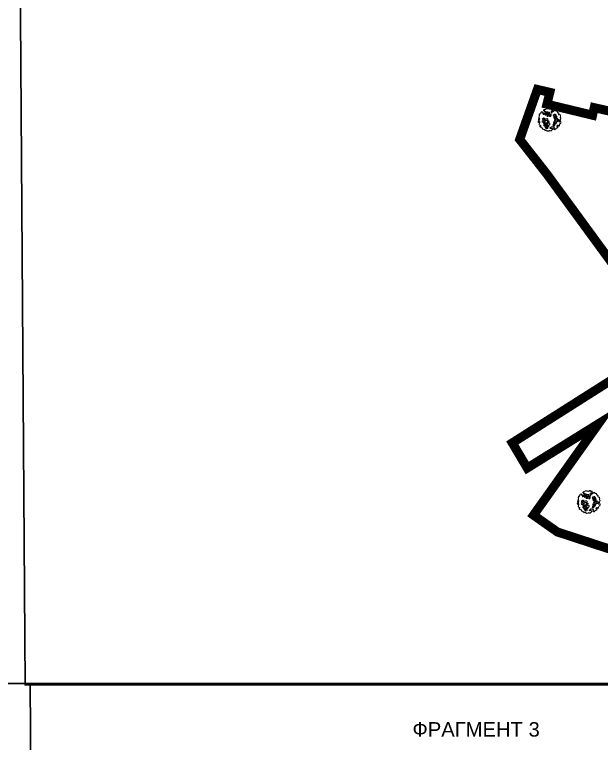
# Model space of a CAD drawing. Header units: metres. Extents: x 180 to 3220, y 13789 to 15035.
# Drawn here: x 650.2 to 715.1, y 14638.6 to 14719.2 of the extents above; entities that cross this region are included whole.
import ezdxf

# ---------------------------------------------------------------- set-up
doc = ezdxf.new("R2010")
doc.units = ezdxf.units.M
doc.header["$MEASUREMENT"] = 0
doc.linetypes.add('482 Границы районов', pattern=[5, 3, -1, 0, -1])
for name, color, linetype in [('!!!_Условные обозначения на ЛИСТ', 7, 'Continuous'), ('0 Участки плана', 170, 'Continuous'), ('04 Дендроплан (существующие растения)', 7, 'Continuous')]:
    doc.layers.add(name, color=color, linetype=linetype)
doc.styles.get("Standard").update_dxf_attribs({"font": 'arial.ttf'})

# ---------------------------------------------------------------- blocks, each defined once
blk = doc.blocks.new('Лиственное дерево существующее')
at = {"color": 114, "lineweight": 0}
for p, q in [((-0.8, 1.37), (-0.86, 1.46)), ((-0.75, 1.27), (-0.8, 1.37)), ((-0.78, 1.33), (-0.67, 1.48)), ((-0.4, 1.17), (-0.55, 1.31)), ((-0.43, 1.28), (-0.41, 1.39)), ((-0.33, 1.16), (-0.28, 1.33)), ((-0.1, 1.19), (-0.11, 1.32)), ((-1.08, 0.09), (-1.29, 0.08)), ((-1.28, 1.29), (-1.12, 1.25)), ((-0.98, 0.1), (-1.15, 0.24)), ((-0.83, 1.12), (-1.14, 0.99)), ((-1.12, 1.25), (-0.94, 1.19)), ((-0.97, 0.09), (-1.08, 0.09)), ((-0.89, 0.02), (-0.98, 0.1)), ((-0.94, 1.19), (-0.76, 1.08)), ((-0.77, -0.07), (-0.89, 0.02)), ((-0.76, 1.08), (-0.54, 0.92)), ((-0.64, 1.08), (-0.75, 1.27)), ((-0.54, 0.92), (-0.64, 1.08)), ((-0.62, 1.25), (-0.56, 1.15)), ((-0.56, 1.15), (-0.46, 1.03)), ((-0.46, 1.03), (-0.31, 0.87)), ((-0.42, 1.18), (-0.43, 1.28)), ((-0.33, 1.1), (-0.4, 1.17)), ((-0.34, 1.01), (-0.33, 1.16)), ((-0.31, 0.87), (-0.34, 1.01)), ((-0.28, 0.75), (-0.31, 0.87)), ((-0.27, 0.63), (-0.28, 0.75)), ((-0.27, 0.63), (-0.22, 0.79)), ((-0.22, 0.79), (-0.18, 0.94)), ((-0.18, 1.02), (-0.17, 1.1)), ((-0.18, 0.94), (-0.09, 1.02)), ((-0.18, 0.94), (-0.18, 1.02)), ((-0.17, 1.1), (-0.1, 1.19)), ((0.01, 0.71), (0.08, 0.74)), ((0.06, 0.84), (0.02, 0.95)), ((0.03, 0.55), (0.07, 0.65)), ((0.1, 0.77), (0.06, 0.84)), ((0.07, 0.65), (0.08, 0.74)), ((0.08, 0.74), (0.15, 0.84)), ((0.15, 0.84), (0.15, 1.02)), ((0.75, 0.32), (0.85, 0.37)), ((0.85, 0.37), (1.01, 0.35)), ((0.91, 0.36), (0.95, 0.48)), ((1.09, 0.48), (0.95, 0.48)), ((1.01, 0.68), (0.96, 0.98)), ((0.98, 0.59), (1.01, 0.68)), ((1, 0.74), (1.08, 0.86)), ((1.01, 0.35), (1.1, 0.34)), ((1.04, 0.08), (1.18, 0.08)), ((1.09, 0.48), (1.06, 0.35)), ((1.19, 0.62), (1.09, 0.48)), ((1.1, 0.34), (1.18, 0.34)), ((1.18, 0.08), (1.24, 0.18)), ((1.18, 0.08), (1.34, 0.04)), ((-1.17, -0.37), (-1.31, -0.42)), ((-0.93, -0.27), (-1.17, -0.37)), ((-1.09, -0.15), (-1.15, -0.13)), ((-0.91, -0.18), (-1.09, -0.15)), ((-0.95, -0.49), (-1.08, -0.65)), ((-0.88, -0.56), (-1.08, -0.55)), ((-0.8, -0.88), (-1, -1.07)), ((-0.86, -0.39), (-0.95, -0.49)), ((-0.74, -0.19), (-0.93, -0.27)), ((-0.74, -0.19), (-0.91, -0.18)), ((-0.64, -0.52), (-0.88, -0.56)), ((-0.82, -0.31), (-0.86, -0.39)), ((-0.75, -0.71), (-0.86, -0.72)), ((-0.74, -0.19), (-0.82, -0.31)), ((-0.7, -0.8), (-0.8, -0.88)), ((-0.64, -0.11), (-0.77, -0.07)), ((-0.62, -0.68), (-0.75, -0.71)), ((-0.5, -0.15), (-0.74, -0.19)), ((-0.62, -0.68), (-0.7, -0.8)), ((-0.63, -1.13), (-0.7, -1.17)), ((-0.49, -0.12), (-0.64, -0.11)), ((-0.39, -0.41), (-0.64, -0.52)), ((-0.53, -1.06), (-0.63, -1.13)), ((-0.51, -0.53), (-0.62, -0.68)), ((-0.53, -0.67), (-0.62, -0.68)), ((-0.62, -0.68), (-0.57, -0.81)), ((-0.57, -0.81), (-0.55, -0.92)), ((-0.54, -1.19), (-0.57, -1.3)), ((-0.55, -0.92), (-0.54, -1.06)), ((-0.54, -1.06), (-0.54, -1.19)), ((-0.43, -0.68), (-0.53, -0.67)), ((-0.41, -0.97), (-0.53, -1.06)), ((-0.47, -1.24), (-0.52, -1.37)), ((-0.39, -0.41), (-0.51, -0.53)), ((-0.42, -1.09), (-0.47, -1.24)), ((-0.34, -0.69), (-0.43, -0.68)), ((-0.41, -0.97), (-0.42, -1.09)), ((-0.34, -0.69), (-0.41, -0.97)), ((-0.11, -0.25), (-0.39, -0.41)), ((-0.38, -0.87), (-0.32, -0.99)), ((-0.21, -0.55), (-0.34, -0.69)), ((-0.32, -0.99), (-0.27, -1.11)), ((-0.27, -1.11), (-0.24, -1.23)), ((0.68, -0.7), (0.76, -0.8)), ((0.76, -0.8), (0.84, -0.77)), ((0.76, -0.8), (0.91, -0.99)), ((0.76, -0.8), (0.76, -1.06)), ((0.84, -0.77), (0.93, -0.82)), ((0.87, -0.36), (1.01, -0.41)), ((0.87, -0.62), (0.96, -0.79)), ((0.87, -0.62), (0.99, -0.65)), ((0.95, -0.18), (1.16, -0.18)), ((0.99, -0.65), (1.16, -0.6)), ((1.01, -0.41), (1.25, -0.41)), ((1.01, -0.41), (1.1, -0.51)), ((1.16, -0.18), (1.32, -0.13)), ((1.16, -0.18), (1.27, -0.22)), ((1.27, -0.22), (1.37, -0.29)), ((1.32, -0.13), (1.74, -0.07)), ((1.33, -0.13), (1.37, -0.02)), ((-0.62, -1.4), (-0.69, -1.47)), ((-0.57, -1.3), (-0.62, -1.4)), ((-0.52, -1.37), (-0.56, -1.54))]:
    blk.add_line(p, q, dxfattribs=at)
for points, knots in [([(-1.86, -0.8), (-1.88, -0.76), (-1.75, -0.68), (-1.91, -0.57), (-1.69, -0.52), (-1.79, -0.29), (-1.91, -0.39), (-1.98, -0.55), (-2.06, -0.32), (-2, -0.17), (-1.89, -0.23), (-1.82, -0.16), (-1.83, -0.08), (-1.85, 0.05), (-2.01, -0.09), (-2, 0.05), (-1.94, 0.15), (-1.83, 0.05), (-1.73, 0.14), (-1.79, 0.21), (-1.84, 0.3), (-1.96, 0.22), (-1.95, 0.34), (-1.9, 0.39), (-1.79, 0.46), (-1.91, 0.52), (-1.87, 0.62), (-1.76, 0.66), (-1.86, 0.74), (-1.89, 0.84), (-1.82, 0.9), (-1.66, 0.85), (-1.89, 0.9), (-1.81, 1.03), (-1.68, 1.02), (-1.59, 1.08), (-1.52, 1.17), (-1.61, 1.25), (-1.55, 1.37), (-1.42, 1.37), (-1.27, 1.44), (-1.23, 1.31), (-1.33, 1.25), (-1.26, 1.19), (-1.19, 1.14), (-1.11, 1.2), (-1.04, 1.22), (-0.95, 1.16), (-1.05, 1.11), (-1.12, 1.07), (-1.15, 0.98), (-1.09, 0.91), (-0.99, 0.94), (-0.94, 1.04), (-0.83, 1), (-0.76, 0.96), (-0.76, 0.87), (-0.86, 0.84), (-0.7, 0.78), (-0.61, 0.85), (-0.53, 0.95), (-0.37, 0.9), (-0.43, 0.79), (-0.42, 0.71), (-0.49, 0.65), (-0.42, 0.59), (-0.35, 0.59), (-0.25, 0.61), (-0.23, 0.75), (-0.11, 0.75), (0.05, 0.73), (-0.04, 0.63), (0.02, 0.54), (0.1, 0.56), (0.19, 0.57), (0.17, 0.71), (0.27, 0.8), (0.26, 0.93), (0.18, 1.07), (0.09, 0.95), (0, 0.95), (-0.08, 0.98), (-0.1, 1.07), (-0.03, 1.15), (0.02, 1.29), (-0.11, 1.32), (-0.21, 1.35), (-0.34, 1.3), (-0.43, 1.44), (-0.52, 1.34), (-0.56, 1.29), (-0.62, 1.23), (-0.67, 1.28), (-0.73, 1.34), (-0.66, 1.4), (-0.66, 1.52), (-0.81, 1.47), (-0.97, 1.42), (-0.93, 1.56), (-0.8, 1.69), (-0.97, 1.59), (-1.11, 1.6), (-1.03, 1.72), (-0.97, 1.81), (-0.84, 1.82), (-0.7, 1.82), (-0.63, 2), (-0.44, 1.98), (-0.32, 1.87), (-0.17, 1.99), (-0.04, 1.79), (0.12, 1.93), (0.17, 2.07), (0.33, 2.02), (0.32, 1.88), (0.43, 1.86), (0.5, 1.94), (0.63, 1.85), (0.55, 1.76), (0.61, 1.68), (0.54, 1.58), (0.42, 1.66), (0.38, 1.53), (0.28, 1.6), (0.25, 1.44), (0.26, 1.34), (0.27, 1.07), (0.44, 1.28), (0.45, 1.4), (0.55, 1.49), (0.69, 1.37), (0.71, 1.58), (0.85, 1.6), (0.95, 1.69), (1.08, 1.63), (1.11, 1.48), (1.25, 1.54), (1.36, 1.46), (1.33, 1.32), (1.54, 1.3), (1.4, 1.12), (1.6, 1.26), (1.75, 1.05), (1.5, 0.88), (1.69, 0.88), (1.77, 0.83), (1.88, 0.88), (1.98, 0.69), (1.87, 0.58), (1.95, 0.46), (1.78, 0.39), (1.94, 0.36), (2.03, 0.3), (1.99, 0.15), (1.87, 0.06), (1.94, -0.06), (1.85, -0.16), (1.71, -0.06), (1.57, 0.12), (1.46, -0.01), (1.37, -0.04), (1.31, 0.06), (1.42, 0.08), (1.49, 0.16), (1.39, 0.29), (1.29, 0.15), (1.17, 0.21), (1.16, 0.34), (1.23, 0.41), (1.37, 0.51), (1.15, 0.59), (1.19, 0.75), (1.08, 0.83), (1.07, 0.94), (0.97, 0.99), (0.83, 0.98), (0.76, 0.84), (0.61, 0.9), (0.61, 0.77), (0.71, 0.73), (0.64, 0.54), (0.79, 0.66), (0.88, 0.73), (0.97, 0.64), (1, 0.55), (0.95, 0.45), (0.85, 0.48), (0.76, 0.48), (0.69, 0.37), (0.78, 0.29), (0.85, 0.19), (0.98, 0.28), (1.03, 0.15), (1.05, 0.08), (1.05, -0.06), (0.88, 0.09), (0.8, -0.11), (0.95, -0.14), (0.97, -0.25), (0.92, -0.36), (0.81, -0.37), (0.66, -0.34), (0.72, -0.53), (0.85, -0.46), (0.92, -0.58), (0.83, -0.66), (0.76, -0.69), (0.61, -0.7), (0.72, -0.86), (0.55, -0.94), (0.63, -1.07), (0.74, -1.06), (0.83, -1.06), (0.93, -1), (0.88, -0.87), (0.98, -0.75), (1.12, -0.74), (1.21, -0.59), (1.04, -0.49), (1.26, -0.55), (1.24, -0.39), (1.28, -0.27), (1.41, -0.3), (1.52, -0.24), (1.65, -0.24), (1.76, -0.34), (1.63, -0.45), (1.83, -0.3), (1.94, -0.34), (2.02, -0.43), (1.98, -0.53), (1.96, -0.68), (1.81, -0.72), (1.72, -0.86), (1.77, -1), (1.68, -1.16), (1.58, -1.1), (1.38, -1.11), (1.62, -0.98), (1.44, -0.96), (1.34, -0.98), (1.36, -1.09), (1.22, -1.09), (1.3, -1.19), (1.37, -1.26), (1.45, -1.16), (1.47, -1.33), (1.43, -1.43), (1.32, -1.45), (1.23, -1.41), (1.22, -1.56), (1.11, -1.6), (0.98, -1.6), (0.99, -1.7), (0.95, -1.78), (0.84, -1.77), (0.87, -1.65), (0.75, -1.75), (0.68, -1.64), (0.7, -1.54), (0.78, -1.52), (0.85, -1.46), (0.82, -1.36), (0.74, -1.25), (0.63, -1.29), (0.52, -1.31), (0.45, -1.24), (0.34, -1.22), (0.26, -1.3), (0.25, -1.46), (0.13, -1.34), (0.03, -1.44), (0.12, -1.52), (0.21, -1.57), (0.32, -1.52), (0.4, -1.55), (0.51, -1.59), (0.5, -1.69), (0.51, -1.81), (0.37, -1.79), (0.34, -1.88), (0.3, -1.97), (0.2, -1.96), (0.08, -2.01), (0.01, -1.84), (-0.07, -1.97), (-0.16, -2.04), (-0.28, -1.93), (-0.37, -2.06), (-0.48, -2.01), (-0.52, -1.93), (-0.47, -1.82), (-0.65, -1.84), (-0.74, -1.86), (-0.83, -1.93), (-0.91, -1.85), (-0.79, -1.77), (-0.94, -1.71), (-1.09, -1.79), (-1.04, -1.62), (-1.27, -1.71), (-1.27, -1.55), (-1.37, -1.48), (-1.35, -1.34), (-1.5, -1.27), (-1.62, -1.34), (-1.7, -1.27), (-1.73, -1.19), (-1.69, -1.09), (-1.58, -1.13), (-1.56, -1.01), (-1.65, -0.96), (-1.76, -0.98), (-1.81, -0.9), (-1.88, -0.86), (-1.86, -0.82), (-1.86, -0.8)], [0, 0, 0, 0, 0.144623, 0.231167, 0.368861, 0.533358, 0.626687, 0.740408, 0.935226, 1.031861, 1.128241, 1.198256, 1.294402, 1.368689, 1.507955, 1.574673, 1.679777, 1.79119, 1.883627, 1.959993, 2.039207, 2.131319, 2.201489, 2.277769, 2.379891, 2.45347, 2.54984, 2.629417, 2.713756, 2.836131, 2.877797, 2.974434, 3.098533, 3.174839, 3.310795, 3.448506, 3.489216, 3.62255, 3.689433, 3.833718, 3.988827, 4.05943, 4.152735, 4.217846, 4.281087, 4.383199, 4.466591, 4.525335, 4.60464, 4.706041, 4.777196, 4.850967, 4.941557, 5.035937, 5.13954, 5.219117, 5.28068, 5.339424, 5.435055, 5.564599, 5.681514, 5.792988, 5.892227, 5.976975, 6.036908, 6.095646, 6.173749, 6.252212, 6.380922, 6.484525, 6.602635, 6.692872, 6.777965, 6.844717, 6.928444, 7.02051, 7.167213, 7.282, 7.407383, 7.507264, 7.609206, 7.678412, 7.741177, 7.842553, 7.980652, 8.063007, 8.187574, 8.307662, 8.420868, 8.524456, 8.606097, 8.65359, 8.733663, 8.78115, 8.875736, 8.947733, 9.070923, 9.223371, 9.297752, 9.425798, 9.577891, 9.656402, 9.742281, 9.880076, 10.010368, 10.101704, 10.271449, 10.469408, 10.556507, 10.704089, 10.878467, 11.055291, 11.171089, 11.284149, 11.417731, 11.482645, 11.567427, 11.68373, 11.77169, 11.843492, 11.921933, 12.039354, 12.124248, 12.185085, 12.279334, 12.442083, 12.611011, 12.797738, 12.921046, 13.015017, 13.129765, 13.27535, 13.406716, 13.521304, 13.644281, 13.753137, 13.886642, 13.991763, 14.093139, 14.248215, 14.338926, 14.451134, 14.636917, 14.813923, 14.953979, 15.006047, 15.083831, 15.270441, 15.402543, 15.48891, 15.598301, 15.682028, 15.794092, 15.927518, 16.058446, 16.173604, 16.260996, 16.378012, 16.633999, 16.747204, 16.817387, 16.885538, 16.980265, 17.054418, 17.157369, 17.299589, 17.380857, 17.502298, 17.608515, 17.708493, 17.875073, 18.018008, 18.132164, 18.220812, 18.330672, 18.42764, 18.594846, 18.685597, 18.781631, 18.83834, 18.974753, 19.095535, 19.196942, 19.302834, 19.396624, 19.471771, 19.573189, 19.64865, 19.757506, 19.853667, 19.959896, 20.083661, 20.173311, 20.285247, 20.335982, 20.497146, 20.604648, 20.73546, 20.822811, 20.919446, 21.052361, 21.138111, 21.251311, 21.378508, 21.468801, 21.559641, 21.663684, 21.760796, 21.866457, 22.044178, 22.114637, 22.23047, 22.341438, 22.400666, 22.529106, 22.668332, 22.783263, 22.938439, 23.01956, 23.126312, 23.267144, 23.355432, 23.45979, 23.589203, 23.728577, 23.835857, 23.898351, 24.043906, 24.189962, 24.256212, 24.371649, 24.490581, 24.67199, 24.766696, 24.956099, 25.083087, 25.169948, 25.292933, 25.419422, 25.526836, 25.615518, 25.691414, 25.778638, 25.869312, 25.961297, 26.024928, 26.121298, 26.263466, 26.360434, 26.407027, 26.517617, 26.650303, 26.74818, 26.826653, 26.905094, 26.978885, 27.046871, 27.126191, 27.241376, 27.314599, 27.389769, 27.472839, 27.551312, 27.683547, 27.788448, 27.871841, 27.999501, 28.077604, 28.175679, 28.291585, 28.394565, 28.492933, 28.567087, 28.697918, 28.77954, 28.894137, 28.975271, 29.07451, 29.169691, 29.264917, 29.370694, 29.435998, 29.525045, 29.645134, 29.756428, 29.862319, 29.956635, 30.074745, 30.200153, 30.306664, 30.366297, 30.449133, 30.570729, 30.713328, 30.79014, 30.852634, 30.945669, 31.037541, 31.189615, 31.243213, 31.410359, 31.536232, 31.621622, 31.733558, 31.886269, 32.00739, 32.09115, 32.172123, 32.250875, 32.347965, 32.418568, 32.512539, 32.612542, 32.705135, 32.769699, 32.813194, 32.813194, 32.813194, 32.813194]), ([(-0.6, -1.53), (-0.64, -1.51), (-0.71, -1.47), (-0.79, -1.39), (-0.83, -1.24), (-0.71, -1.22), (-0.68, -1.13), (-0.65, -0.98), (-0.82, -1.05), (-0.92, -1.14), (-1.01, -1.06), (-1.1, -0.98), (-1.02, -0.89), (-0.95, -0.84), (-0.84, -0.87), (-0.83, -0.67), (-0.98, -0.71), (-1.12, -0.65), (-1.06, -0.54), (-1.1, -0.37), (-1.31, -0.5), (-1.32, -0.32), (-1.37, -0.14), (-1.19, -0.22), (-1.13, -0.12), (-1.13, 0.02), (-1.28, 0.03), (-1.31, 0.16), (-1.19, 0.19), (-1.12, 0.26), (-1.02, 0.37), (-0.96, 0.25), (-0.88, 0.2), (-0.77, 0.19), (-0.69, 0.06), (-0.59, 0.15), (-0.49, 0.21), (-0.38, 0.18), (-0.29, 0.11), (-0.32, 0.05), (-0.29, -0.07), (-0.45, -0.05), (-0.52, -0.15), (-0.45, -0.21), (-0.42, -0.29), (-0.31, -0.27), (-0.24, -0.18), (-0.14, -0.22), (-0.06, -0.31), (-0.2, -0.35), (-0.3, -0.39), (-0.27, -0.49), (-0.22, -0.55), (-0.14, -0.61), (-0.02, -0.53), (0.02, -0.66), (0.05, -0.76), (0.03, -0.85), (-0.02, -0.95), (-0.15, -0.88), (-0.14, -1.04), (-0.17, -1.12), (-0.18, -1.23), (-0.29, -1.23), (-0.41, -1.24), (-0.38, -1.37), (-0.29, -1.39), (-0.29, -1.47), (-0.33, -1.54), (-0.43, -1.56), (-0.52, -1.55), (-0.58, -1.54), (-0.6, -1.53)], [0, 0, 0, 0, 0.119147, 0.244704, 0.355195, 0.456841, 0.525213, 0.64652, 0.761794, 0.906015, 0.999107, 1.102214, 1.21292, 1.287506, 1.35766, 1.479239, 1.62773, 1.713089, 1.858081, 1.936445, 2.136108, 2.227757, 2.383509, 2.506371, 2.592801, 2.687321, 2.856666, 2.919037, 3.017629, 3.155387, 3.246677, 3.353704, 3.442539, 3.52579, 3.669986, 3.756325, 3.869148, 4.011227, 4.081037, 4.138722, 4.206699, 4.365743, 4.440415, 4.505889, 4.585073, 4.671725, 4.788569, 4.878809, 4.948708, 5.073582, 5.166391, 5.253695, 5.327262, 5.415765, 5.519566, 5.621336, 5.725491, 5.831081, 5.911981, 6.005594, 6.125346, 6.227321, 6.306075, 6.391977, 6.508685, 6.596002, 6.686109, 6.737432, 6.809051, 6.915906, 7.005912, 7.085383, 7.085383, 7.085383, 7.085383])]:
    blk.add_open_spline(points, degree=3, knots=knots, dxfattribs=at)

msp = doc.modelspace()

# ---------------------------------------------------------------- linework, layer by layer
at = {"layer": '!!!_Условные обозначения на ЛИСТ', "color": 5, "linetype": '482 Границы районов', "lineweight": 20, "const_width": 1}
msp.add_lwpolyline([(719.748, 14707.686), (714.297, 14708.918), (714.109, 14708.086), (709.068, 14709.303), (709.384, 14710.611), (708.011, 14710.934), (706.052, 14705.405), (709.053, 14701.578), (722.706, 14682.919), (705.236, 14671.845), (706.885, 14669.063), (714.774, 14673.967), (707.579, 14663.855), (710.227, 14661.994), (719.212, 14659.056)], dxfattribs=at)
at = {"layer": '0 Участки плана', "color": 252, "lineweight": 30}
msp.add_xline((758.551, 14645.219), (-1, 0), dxfattribs=at)
at = {"layer": '0 Участки плана', "color": 155, "lineweight": 30}
for points in [[(888.735, 14813.981), (650.184, 14813.981), (651.342, 14645.083), (889.893, 14645.083)], [(889.892, 14645.235), (651.919, 14645.235), (652.865, 14508.757), (889.892, 14508.757)]]:
    msp.add_lwpolyline(points, close=True, dxfattribs=at)

# ---------------------------------------------------------------- block references
at = {"layer": '04 Дендроплан (существующие растения)', "lineweight": 0, "xscale": 0.6250000000001705, "yscale": 0.6250000000001705, "zscale": 0.6250000000001705}
for p in [(709.366, 14707.583), (713.697, 14665.317)]:
    msp.add_blockref('Лиственное дерево существующее', p, dxfattribs=at)

# ---------------------------------------------------------------- texts
at = {"layer": '!!!_Условные обозначения на ЛИСТ', "lineweight": 30, "ltscale": 0.5, "insert": (694.188, 14640.962), "char_height": 1.6, "width": 48.11536, "attachment_point": 1}
msp.add_mtext('{\\C155;ФРАГМЕНТ 3}', dxfattribs=at)

doc.saveas('drawing.dxf')
